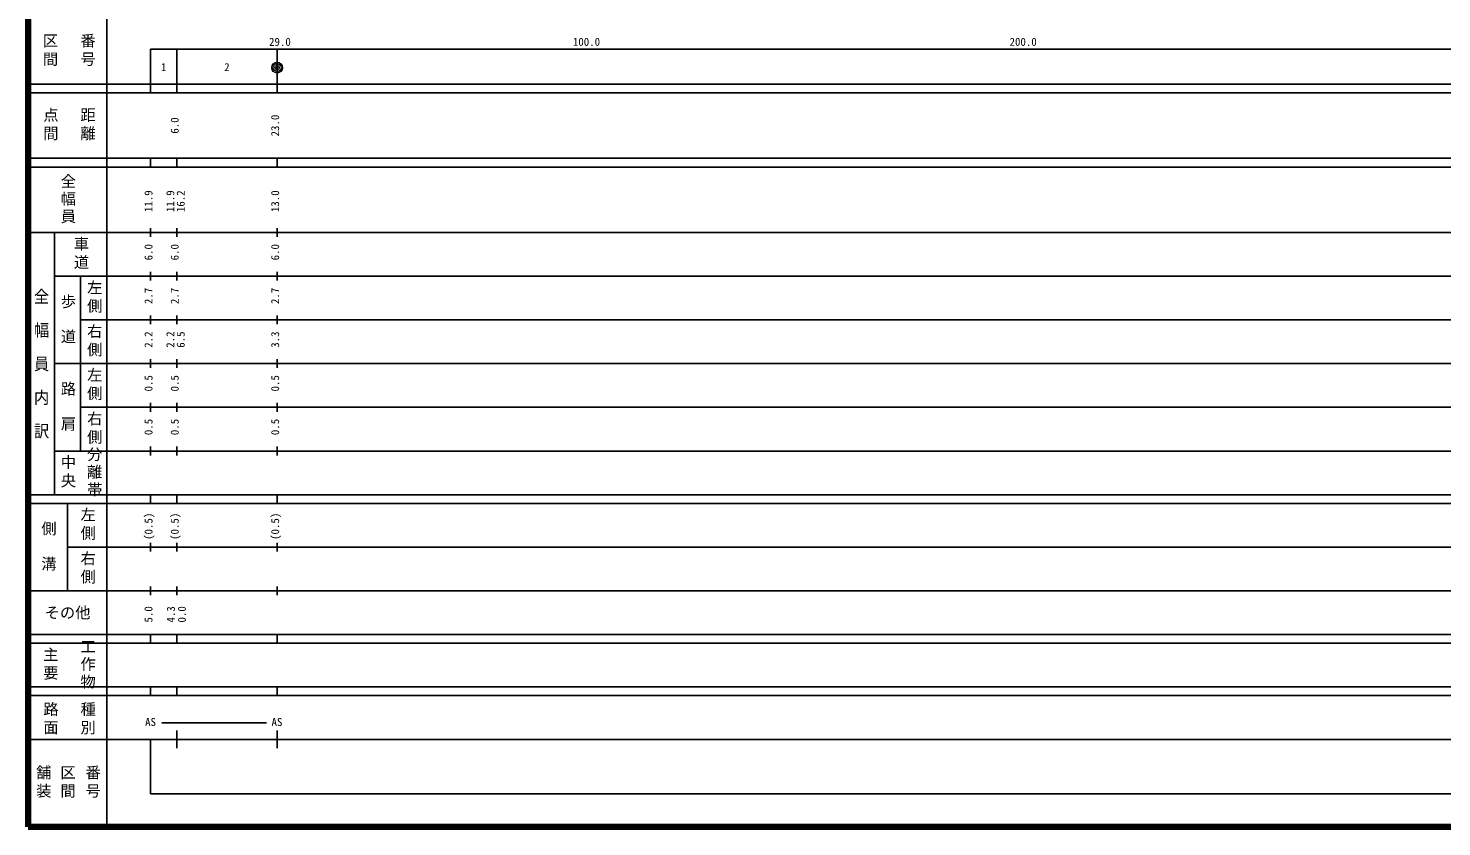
# Model space of a CAD drawing. Units: millimetres on the paper, enlarged 1000 times. Extents: x 40000 to 680000, y 20000 to 380000.
# Drawn here: x 40000 to 363711, y 20000 to 202759 of the extents above; entities that cross this region are included whole.
import ezdxf
from ezdxf.enums import TextEntityAlignment as Align

# ---------------------------------------------------------------- set-up
doc = ezdxf.new("R2010")
doc.units = ezdxf.units.MM
doc.header["$LTSCALE"] = 1000
doc.layers.add('M-TTL', color=2, linetype='Continuous', lineweight=140)
doc.layers.add('M-TTL-BAND', color=7, linetype='Continuous', lineweight=25)
doc.styles.add('@ＭＳ ゴシック', font='')
doc.styles.add('ＭＳ ゴシック', font='')
doc.styles.get('@ＭＳ ゴシック').set_extended_font_data('@MS Gothic')
doc.styles.get('ＭＳ ゴシック').set_extended_font_data('MS Gothic')

msp = doc.modelspace()

# ---------------------------------------------------------------- hatches: boundary and pattern name
at = {"layer": 'M-TTL-BAND'}
msp.add_hatch(color=256, dxfattribs=at).paths.add_polyline_path([(96843, 193759, 1), (97143, 193759, 1)])

# ---------------------------------------------------------------- linework, layer by layer
at = {"layer": 'M-TTL'}
for p, q in [((40000, 380000), (40000, 20000)), ((40000, 20000), (680000, 20000))]:
    msp.add_line(p, q, dxfattribs=at)
at = {"layer": 'M-TTL-BAND'}
for p, q in [((58000, 370000), (58000, 20000)), ((68000, 198000), (579000, 198000)), ((68000, 198000), (68000, 188000)), ((74000, 188000), (74000, 198000)), ((97000, 188000), (97000, 198000)), ((40000, 190000), (579000, 190000)), ((40000, 188000), (579000, 188000)), ((40000, 173000), (579000, 173000)), ((68000, 171000), (68000, 173000)), ((74000, 171000), (74000, 173000)), ((97000, 171000), (97000, 173000)), ((40000, 171000), (579000, 171000)), ((40000, 156000), (579000, 156000)), ((46000, 96000), (46000, 156000)), ((68000, 155000), (68000, 157000)), ((74000, 155000), (74000, 157000)), ((97000, 155000), (97000, 157000)), ((46000, 146000), (579000, 146000)), ((52000, 146000), (52000, 106000)), ((68000, 145000), (68000, 147000)), ((74000, 145000), (74000, 147000)), ((97000, 145000), (97000, 147000)), ((52000, 136000), (579000, 136000)), ((68000, 135000), (68000, 137000)), ((74000, 135000), (74000, 137000)), ((97000, 135000), (97000, 137000)), ((68000, 125000), (68000, 127000)), ((74000, 125000), (74000, 127000)), ((97000, 125000), (97000, 127000)), ((46000, 126000), (579000, 126000)), ((68000, 115000), (68000, 117000)), ((74000, 115000), (74000, 117000)), ((97000, 115000), (97000, 117000)), ((52000, 116000), (579000, 116000)), ((68000, 105000), (68000, 107000)), ((74000, 105000), (74000, 107000)), ((97000, 105000), (97000, 107000)), ((46000, 106000), (579000, 106000)), ((40000, 96000), (579000, 96000)), ((40000, 94000), (579000, 94000)), ((49000, 94000), (49000, 74000)), ((68000, 94000), (68000, 96000)), ((74000, 94000), (74000, 96000)), ((97000, 94000), (97000, 96000)), ((68000, 83000), (68000, 85000)), ((74000, 83000), (74000, 85000)), ((97000, 83000), (97000, 85000)), ((49000, 84000), (579000, 84000)), ((68000, 73000), (68000, 75000)), ((74000, 73000), (74000, 75000)), ((97000, 73000), (97000, 75000)), ((40000, 74000), (579000, 74000)), ((40000, 64000), (579000, 64000)), ((40000, 62000), (579000, 62000)), ((68000, 62000), (68000, 64000)), ((74000, 62000), (74000, 64000)), ((97000, 62000), (97000, 64000)), ((40000, 52000), (579000, 52000)), ((68000, 50000), (68000, 52000)), ((74000, 50000), (74000, 52000)), ((97000, 50000), (97000, 52000)), ((40000, 50000), (579000, 50000)), ((70576, 43784), (94528, 43784)), ((40000, 40000), (579000, 40000)), ((68000, 40000), (68000, 27500)), ((74000, 38000), (74000, 42000)), ((97000, 38000), (97000, 42000)), ((68000, 27500), (579000, 27500))]:
    msp.add_line(p, q, dxfattribs=at)
at = {"layer": 'M-TTL-BAND', "lineweight": 9}
msp.add_lwpolyline([(96843, 193759, 1), (97143, 193759, 1)], format="xyb", close=True, dxfattribs=at)
for radius in [1250, 900, 500, 150]:
    msp.add_circle((96993, 193759), radius, dxfattribs=at)

# ---------------------------------------------------------------- texts
at = {"layer": 'M-TTL-BAND', "style": 'ＭＳ ゴシック'}
for s, p in [('29.0', (97630, 198190)), ('100.0', (167844, 198195)), ('200.0', (267844, 198195)), ('1', (71000, 192405)), ('2', (85500, 192405)), ('AS', (68000, 42500)), ('AS', (96950, 42500))]:
    msp.add_text(s, height=1833, dxfattribs=at).set_placement(p, align=Align.BOTTOM_CENTER)
for s, p in [('6.0', (75000, 180500)), ('23.0', (98000, 180500)), ('11.9', (69000, 163174)), ('11.9', (74000, 163174)), ('16.2', (76370, 163174)), ('13.0', (98000, 163174)), ('6.0', (69000, 151500)), ('6.0', (75000, 151500)), ('6.0', (98000, 151500)), ('2.7', (69000, 141500)), ('2.7', (75000, 141500)), ('2.7', (98000, 141500)), ('2.2', (69000, 131500)), ('2.2', (74000, 131500)), ('6.5', (76370, 131500)), ('3.3', (98000, 131500)), ('0.5', (69000, 121500)), ('0.5', (75000, 121500)), ('0.5', (98000, 121500)), ('0.5', (69000, 111500)), ('0.5', (75000, 111500)), ('0.5', (98000, 111500)), ('(0.5)', (69000, 88764)), ('(0.5)', (75000, 88764)), ('(0.5)', (98000, 88764)), ('5.0', (68994, 68602)), ('4.3', (74112, 68602)), ('0.0', (76629, 68603))]:
    msp.add_text(s, height=1833, rotation=90, dxfattribs=at).set_placement(p, align=Align.BOTTOM_CENTER)
at = {"layer": 'M-TTL-BAND', "style": '@ＭＳ ゴシック', "width": 1.1}
msp.add_text('全\u3000幅\u3000員\u3000内\u3000訳', height=2566, rotation=270, dxfattribs=at).set_placement((43000, 126000), align=Align.MIDDLE_CENTER)
at = {"layer": 'M-TTL-BAND', "style": 'ＭＳ ゴシック'}
msp.add_text('その他', height=2566, dxfattribs=at).set_placement((49000, 69000), align=Align.MIDDLE_CENTER)
at = {"layer": 'M-TTL-BAND', "char_height": 2566, "attachment_point": 5, "rotation": 270, "style": '@ＭＳ ゴシック'}
for s, insert in [('\\T1.2;区間', (45000, 197500)), ('\\T1.2;番号', (53500, 197500)), ('\\T1.2;点間', (45000, 180500)), ('\\T1.2;距離', (53500, 180500)), ('\\T1.15;全幅員', (49000, 163500)), ('\\T1.2;車道', (52000, 151000)), ('\\T1.2;左側', (55000, 141000)), ('\\T1.15;歩\u3000道', (49000, 136000)), ('\\T1.2;右側', (55000, 131000)), ('\\T1.2;左側', (55000, 121000)), ('\\T1.15;路\u3000肩', (49000, 116000)), ('\\T1.2;右側', (55000, 111000)), ('\\T1.15;分離帯', (55000, 101000)), ('\\T1.2;中央', (49000, 101000)), ('\\T1.2;左側', (53500, 89000)), ('\\T1.15;側\u3000溝', (44500, 84000)), ('\\T1.2;右側', (53500, 79000)), ('\\T1.15;工作物', (53500, 57000)), ('\\T1.2;主要', (45000, 57000)), ('\\T1.2;路面', (45000, 44500)), ('\\T1.2;種別', (53500, 44500)), ('\\T1.2;舗装', (43333, 30000)), ('\\T1.2;区間', (49000, 30000)), ('\\T1.2;番号', (54667, 30000))]:
    msp.add_mtext(s, dxfattribs=dict(at, insert=insert))

doc.saveas('drawing.dxf')
